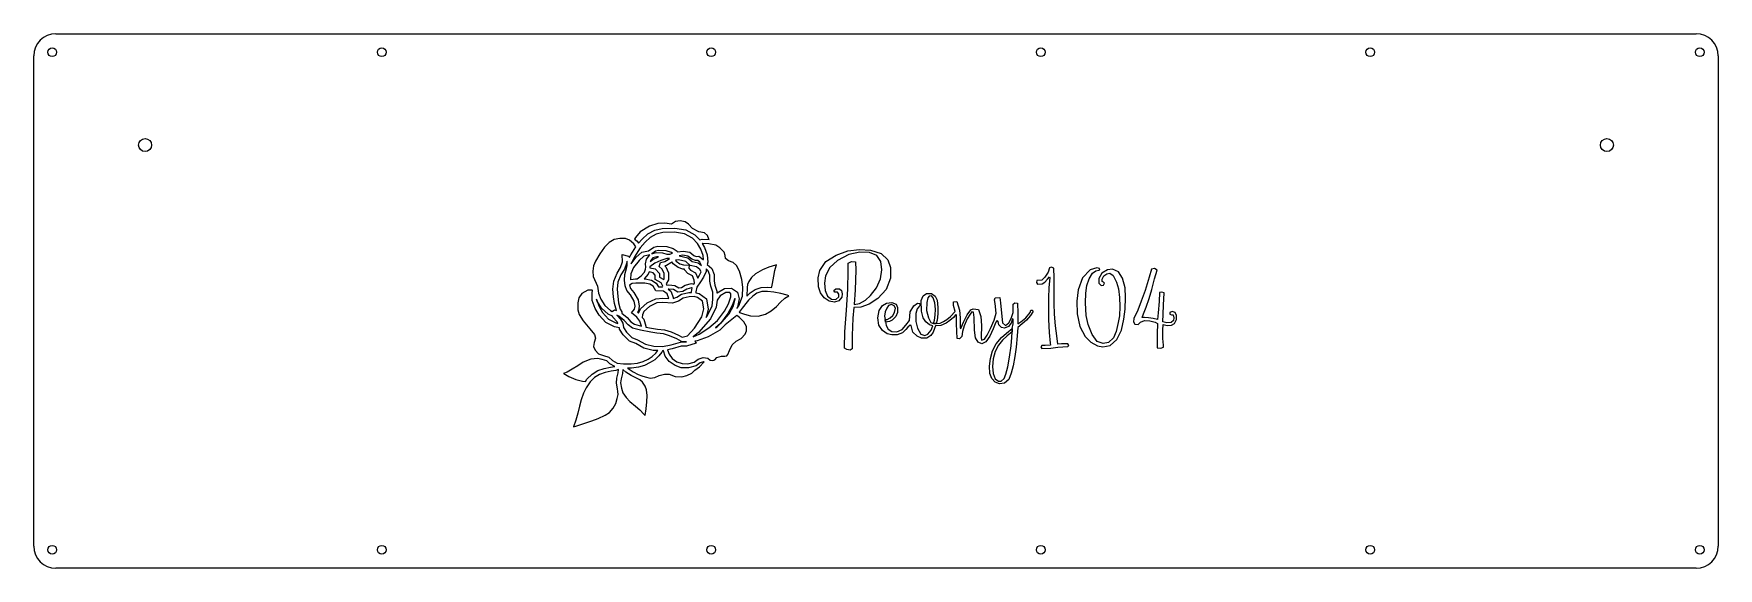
# Model space of a CAD drawing. Header units: feet. Extents: x 0 to 454, y 0 to 144.
import ezdxf

# ---------------------------------------------------------------- set-up
doc = ezdxf.new("R2010")
doc.units = ezdxf.units.FT
doc.header["$MEASUREMENT"] = 0

msp = doc.modelspace()

# ---------------------------------------------------------------- linework, layer by layer
at = {"color": 1, "linetype": 'Continuous'}
for p, q in [((6, 144.01), (447.57, 144.01)), ((0, 6), (0, 138.01)), ((453.57, 138.01), (453.57, 6)), ((447.57, 0), (6, 0))]:
    msp.add_line(p, q, dxfattribs=at)
at = {"color": 5, "linetype": 'Continuous'}
for points in [[(180.62, 90.33), (179.1, 90.67), (177.35, 91.56), (176.29, 92.74), (175.38, 93.29), (174.09, 93.63), (172.82, 93.42), (171.74, 92.71), (169.93, 92.98), (168.03, 92.89), (165.81, 92.2), (163.32, 90.61), (161.99, 89.07), (161.8, 88.67), (162.45, 88.16), (162.86, 87.57), (163.79, 88.67), (165.35, 90.08), (167.24, 91.06), (169.2, 91.56), (172.6, 91.64), (175.55, 91.19), (178.04, 89.83), (179.33, 88.48), (180, 88.64), (181.83, 88.56), (181.82, 88.66), (181.43, 89.64)], [(161.62, 87.38), (160.39, 88.35), (159.34, 88.83), (157.79, 88.83), (156.33, 88.58), (154.91, 87.8), (153.66, 86.5), (152.39, 84.74), (151.24, 82.78), (150.77, 81.48), (150.53, 80.06), (150.63, 78.63), (151.82, 76.02), (152.06, 74.1), (152.74, 72.48), (153.8, 70.83), (155.3, 69.41), (155.76, 69.2), (156.41, 69.64), (156.9, 69.43), (156.38, 71.29), (156.14, 73.11), (155.93, 75.19), (156.22, 77.39), (157.1, 79.53), (158.01, 81.04), (158.57, 82.55), (158.46, 84.53), (160.19, 84.08), (160.42, 83.71), (160.78, 84.47), (162.15, 86.64)], [(177.34, 88.93), (175.19, 90.11), (172.53, 90.51), (169.36, 90.44), (167.64, 90), (166, 89.15), (164.6, 87.88), (163.28, 86.32), (161.77, 83.93), (160.9, 82.08), (160.9, 82.05), (162.16, 83.71), (163.78, 85.16), (165.57, 85.52), (166.98, 86.48), (168.09, 86.78), (170.45, 86.68), (172.19, 86.12), (173.23, 85.44), (173.38, 85.28), (174.83, 85.46), (176.62, 85.12), (177.74, 84.25), (178.34, 84.03), (179.13, 84.06), (180.29, 83.22), (180.33, 83.14), (180.24, 84.22), (179.6, 85.94), (178.7, 87.52)], [(190.04, 80.06), (189.22, 81.6), (188.34, 82.4), (187.07, 82.83), (186.28, 83.44), (186.19, 84.23), (185.88, 85.14), (184.75, 86.35), (183.63, 87.01), (181.77, 87.44), (180.11, 87.51), (180.01, 87.48), (180.63, 86.42), (181.35, 84.47), (181.51, 82.48), (181.34, 81.84), (182.61, 80.79), (183.17, 79.12), (183.17, 77.46), (183.37, 76.27), (183.96, 74.62), (183.97, 74.14), (184.02, 74.21), (186.03, 75.4), (187.85, 75.47), (189.47, 74.38), (189.98, 72.55), (189.52, 70.32), (189.35, 70.03), (189.85, 70.67), (190.87, 73.32), (190.94, 75.7), (190.68, 77.84)], [(161.66, 71.92), (160.7, 73.68), (159.7, 74.81), (159.25, 76.13), (159.03, 77.64), (159.17, 79.18), (159.63, 80.72), (159.79, 81.61), (159.75, 82.66), (159.69, 82.76), (159.71, 82.38), (159.03, 80.55), (158.11, 79.03), (157.32, 77.09), (157.06, 75.17), (157.26, 73.24), (157.49, 71.52), (157.95, 69.83), (158.35, 69.07), (158.36, 68.7), (159.76, 67.53), (160.8, 66.4), (161.75, 65.74), (163.63, 65.21), (163.66, 65.21), (163.24, 66.55), (162.43, 67.64), (160.96, 68.79), (161.75, 69.8), (161.9, 70.62)], [(164.79, 81.1), (164.74, 82.06), (165.01, 83.3), (165.89, 84.44), (164.3, 84.11), (162.99, 82.95), (161.53, 81.02), (160.79, 79.35), (160.68, 77.85), (160.72, 77.72), (160.78, 77.76), (162, 77.97), (162.51, 77.97), (163.55, 78.75), (164.47, 79.81), (164.76, 80.58)], [(168.8, 82.34), (169.94, 82.61), (170.86, 83.17), (171.15, 83.46), (170.5, 83.45), (168.81, 82.93), (167.27, 82.2), (165.91, 81.17), (165.92, 81.1), (165.91, 80.92), (167.34, 80.65), (168.5, 79.45), (168.5, 78.45), (169.66, 77.77), (169.79, 77.99), (169.76, 79.37), (169.24, 80.54), (168.4, 81.32)], [(168.26, 83.91), (167.75, 83.93), (166.7, 83.65), (166.05, 82.81), (166.02, 82.66), (166.68, 83.17)], [(166.42, 84.74), (167.61, 85.06), (169.29, 85.01), (170.51, 84.58), (171.3, 84.59), (172.01, 84.89), (171.71, 85.09), (170.25, 85.56), (168.22, 85.65), (167.46, 85.44)], [(177.34, 78.75), (176.12, 79.44), (175.24, 80.43), (175.25, 80.6), (174.76, 80.61), (173.49, 81.03), (172.18, 81.98), (171.8, 82.52), (171.56, 82.29), (170.37, 81.56), (169.92, 81.45), (170.18, 81.2), (170.88, 79.62), (170.92, 77.67), (170.29, 76.66), (170.48, 76.29), (170.98, 76.35), (172.61, 76.16), (173.67, 75.54), (174.4, 75.63), (175.44, 76.23), (177.08, 76.74), (177.75, 76.58), (177.94, 76.85), (177.85, 77.63)], [(179.33, 80.46), (178.42, 81.23), (176.79, 81.57), (175.55, 82.63), (173.64, 83.08), (172.81, 83.04), (172.99, 82.78), (174.01, 82.04), (174.95, 81.73), (176.45, 81.69), (176.39, 80.83), (176.84, 80.33), (178.21, 79.55), (178.83, 78.18), (179.31, 79), (179.72, 79.86)], [(179.38, 82.49), (178.78, 82.92), (178.16, 82.9), (177.19, 83.25), (176.14, 84.06), (174.79, 84.32), (173.8, 84.2), (176.08, 83.67), (177.3, 82.61), (178.93, 82.27), (179.79, 81.55)], [(199.28, 78.74), (199.51, 80.23), (199.9, 81.48), (200.02, 81.76), (199.69, 81.68), (197.89, 81.15), (196.21, 80.42), (194.35, 79.34), (193.29, 78.36), (192.56, 77.24), (192.22, 76.44), (192.06, 75.66), (191.99, 73.33), (192.91, 74.18), (194.22, 75.11), (195.84, 75.67), (197.64, 75.73), (198.63, 75.61), (198.72, 75.86), (198.95, 76.75), (199.12, 77.67)], [(220.34, 59.12), (219.8, 58.73), (218.94, 58.95), (218.34, 59.34), (218.42, 63.69), (218.84, 69.52), (219.24, 75.22), (219.28, 80.03), (219.28, 82.18), (220.21, 82.67), (221.25, 82.59), (221.33, 80.33), (221.15, 75), (220.9, 71.08), (222.35, 71.3), (223.92, 72.22), (225.34, 73.5), (226.94, 75.59), (227.98, 77.99), (228.4, 80.37), (228.12, 82.63), (227, 84.23), (225.02, 85.04), (222.43, 85.14), (219.43, 84.49), (216.45, 82.92), (214.39, 81.01), (213.21, 78.82), (212.92, 76.82), (213.08, 74.81), (213.73, 73.27), (214.78, 72.51), (215.95, 72.45), (216.76, 73.15), (216.8, 73.89), (216.42, 74.38), (215.74, 74.37), (215.42, 74.85), (215.93, 75.26), (216.94, 75.26), (217.52, 74.81), (217.7, 73.91), (217.57, 73.01), (216.82, 72.09), (215.57, 71.7), (214.15, 71.98), (212.82, 72.84), (211.83, 74.2), (211.27, 75.85), (211.18, 78.24), (211.63, 80.22), (213.31, 82.67), (216.06, 84.38), (219.2, 85.55), (222.33, 85.91), (225.27, 85.71), (228.2, 84.81), (229.95, 83.11), (230.7, 81.05), (230.7, 78.2), (229.53, 75.1), (227.3, 72.64), (224.99, 71.12), (222.71, 70.34), (220.84, 70.29), (220.59, 67.35), (220.35, 62.72)], [(167.37, 79), (166.78, 79.62), (165.68, 79.82), (165.44, 79.23), (164.36, 77.97), (164.68, 77.97), (166.33, 77.63), (167.64, 76.8), (168.2, 75.86), (169.31, 75.81), (169.36, 76), (168.9, 76.91), (167.37, 77.81)], [(182.28, 75.99), (182.04, 77.36), (182.05, 78.93), (181.64, 80.13), (181.04, 80.63), (181.04, 79.98), (180.3, 78.47), (179.54, 77.14), (178.51, 75.71), (178.24, 74.49), (178.31, 74.21), (179.22, 74), (181.13, 72.61), (181.58, 69.85), (181.03, 67.57), (181.25, 67.82), (182.68, 70.63), (182.88, 72.46), (182.84, 74.41)], [(274.69, 80.83), (273.99, 81.1), (273.52, 80.9), (273.15, 79.8), (272.27, 78.44), (271.42, 77.64), (270.09, 77.51), (269.98, 76.95), (270.23, 76.53), (271.52, 76.6), (272.28, 77.11), (272.95, 77.92), (273.47, 78.54), (273.63, 78.23), (273.35, 75.63), (273.22, 72.74), (273.21, 69.97), (273.25, 67), (273.45, 63.49), (273.68, 60.68), (273.74, 60.1), (272.36, 60.05), (271.41, 60.04), (271.19, 59.64), (271.41, 59.25), (273.87, 59.31), (275.73, 59.6), (278.46, 59.74), (278.69, 60.04), (278.4, 60.49), (276.74, 60.46), (275.71, 60.34), (275.44, 62.63), (275.11, 65.34), (274.89, 68.43), (274.8, 71.31), (274.72, 74.43), (274.77, 78.22)], [(286.98, 80.79), (286.24, 80.96), (284.45, 80.36), (282.39, 78.26), (281.2, 75.04), (280.85, 71.95), (280.97, 68.54), (281.66, 65.13), (283.08, 62.45), (284.59, 60.89), (286.39, 59.92), (287.9, 59.69), (289.8, 59.98), (291.64, 61.67), (292.87, 64.15), (293.52, 67.1), (293.87, 69.82), (293.96, 72.91), (293.83, 75.57), (293.18, 78.13), (292.05, 79.9), (290.46, 80.61), (289.08, 80.42), (287.6, 79.53), (286.81, 78.05), (286.78, 76.82), (287.41, 76.21), (288.08, 76.3), (288.3, 76.79), (288.03, 77.12), (287.71, 77.22), (287.64, 77.91), (288.1, 78.77), (288.9, 79.29), (289.71, 79.46), (290.63, 78.91), (291.55, 77.11), (292.05, 75.31), (292.31, 72.99), (292.45, 70.48), (292.31, 68.04), (292.01, 66.2), (291.45, 63.77), (290.69, 62.07), (289.38, 60.84), (287.96, 60.59), (286.34, 61.08), (284.97, 62.94), (283.94, 65.64), (283.4, 68.08), (283.15, 71.47), (283.25, 74.12), (283.56, 76.15), (284.19, 77.97), (285.12, 79.5), (286.02, 80.15), (286.76, 80.35), (287.06, 80.44)], [(302.47, 80.34), (301.74, 80.78), (300.96, 80.57), (300.33, 78.43), (299.23, 74.86), (298.16, 71.95), (297.26, 69.52), (296.23, 67.33), (296.11, 66.41), (296.51, 65.74), (297.4, 65.66), (298.02, 66.27), (299.08, 66.74), (300.56, 66.67), (301.97, 66.27), (302.59, 65.96), (302.46, 63.13), (302.46, 60.82), (302.5, 59.37), (303.49, 59.33), (304.16, 59.59), (304.2, 60.14), (304.02, 61.93), (304.02, 64.19), (304.08, 65.64), (305.2, 65.44), (306.31, 65.48), (307.19, 65.99), (307.71, 67), (307.71, 68.14), (307.35, 68.88), (306.52, 69.18), (305.93, 68.94), (305.94, 68.43), (306.34, 68.28), (306.77, 68.29), (307, 67.5), (306.88, 66.74), (306.28, 66.18), (305.12, 66.13), (304.05, 66.39), (304.07, 68.43), (304.17, 70.91), (304.35, 74.24), (303.77, 74.4), (303.11, 74.29), (303.02, 71.85), (302.76, 68.86), (302.57, 66.98), (301.39, 67.28), (300.19, 67.49), (299.07, 67.57), (298.48, 67.59), (298.84, 68.59), (299.54, 70.33), (300.34, 72.69), (301.06, 75.14), (301.81, 77.95)], [(151.19, 70), (150.41, 72.16), (150.36, 74.21), (150.48, 74.8), (150.37, 74.89), (149.22, 74.91), (147.56, 73.99), (146.79, 72.87), (146.48, 71.51), (146.5, 69.66), (146.86, 68.33), (147.92, 66.64), (149.74, 64.48), (151.03, 62.95), (151.23, 61.99), (150.9, 60.84), (150.77, 59.79), (151.19, 58.76), (152.1, 57.77), (153.39, 57.32), (154.88, 56.92), (155.81, 55.98), (157.14, 55.29), (158.78, 55.04), (160.89, 55.05), (162.58, 55.3), (164.06, 55.67), (165.44, 56.37), (166.53, 57.08), (167.5, 57.97), (168.04, 58.65), (166.8, 58.7), (164.3, 59.34), (162.09, 60.56), (160.44, 61.2), (158.74, 62.89), (157.75, 64.46), (157.69, 64.76), (156.39, 65.02), (154.08, 66.25), (152.22, 68.23)], [(170.6, 73.96), (169.54, 74.67), (167.54, 74.77), (166.81, 76), (165.91, 76.57), (164.57, 76.84), (162.09, 76.84), (161.15, 76.68), (160.39, 76.26), (160.69, 75.39), (161.63, 74.33), (162.74, 72.3), (163.05, 70.62), (162.8, 69.32), (162.54, 68.98), (162.86, 68.73), (163.38, 69.88), (165.18, 71.51), (167.5, 72.57), (169.4, 72.75), (171.04, 72.65), (171.05, 72.68)], [(180.44, 69.89), (180.1, 71.97), (178.75, 72.96), (177.79, 73.18), (176.51, 73.15), (174.84, 72.81), (173.64, 71.98), (172.01, 71.46), (169.42, 71.62), (167.8, 71.47), (165.81, 70.56), (164.31, 69.2), (163.9, 68.31), (163.87, 67.6), (164.26, 67.07), (164.84, 65.2), (164.8, 64.99), (166.36, 64.7), (167.98, 64.45), (169.8, 64.22), (171.6, 63.67), (173.6, 62.81), (174.61, 62.29), (175.99, 62.66), (177.93, 64.68), (179.91, 67.72)], [(172.25, 75.07), (170.99, 75.21), (170.79, 75.19), (171.54, 74.69), (172.23, 72.73), (172.22, 72.71), (173.13, 73), (174.38, 73.87), (176.38, 74.27), (177.13, 74.29), (177.09, 74.47), (177.32, 75.53), (177.12, 75.58), (175.9, 75.2), (174.76, 74.53), (173.42, 74.39)], [(187.04, 71.25), (187.74, 73.16), (187.74, 73.92), (187.42, 74.33), (186.36, 74.29), (184.79, 73.36), (183.99, 72.23), (183.77, 70.31), (182.19, 67.19), (179, 63.5), (177.52, 62.39), (179.15, 63.08), (181.8, 64.77), (184.1, 66.76), (185.96, 69.24)], [(187.26, 68.58), (188.45, 70.72), (188.83, 72.51), (188.77, 72.71), (188.07, 70.79), (186.91, 68.63), (184.93, 65.98), (183.56, 64.8), (184.04, 65.07), (185.4, 66.38)], [(203.29, 73.42), (202.91, 73.56), (201.18, 74.03), (199.3, 74.39), (197.59, 74.6), (196.05, 74.55), (194.74, 74.1), (193.62, 73.31), (192.49, 72.25), (191.74, 71.36), (191.12, 70.48), (190.79, 70.05), (189.99, 69), (190.06, 68.95), (191.34, 68.5), (193.04, 68.05), (195.03, 67.9), (197.04, 68.46), (198.59, 69.36), (200, 70.53), (201.09, 71.72), (202.24, 72.75)], [(263.48, 63.74), (262.08, 62.62), (260.82, 61.46), (259.73, 60.11), (258.9, 58.38), (258.34, 56.46), (258.17, 54.35), (258.37, 52.49), (258.83, 51.06), (259.74, 50.42), (260.53, 50.43), (261.26, 51.14), (261.78, 52.33), (262.28, 54.28), (262.7, 56.91), (263.16, 59.93), (263.38, 62.18), (263.48, 63.74), (263.48, 64.64), (263.74, 65.82), (263.74, 67.13), (263.5, 67.2), (263.16, 66.02), (262.49, 65.16), (261.39, 64.66), (260.54, 64.86), (259.84, 65.55), (259.7, 66.52), (259.43, 66.75), (259.04, 66.28), (258.37, 64.51), (257.44, 62.49), (256.36, 60.97), (255.27, 60.49), (254.28, 60.91), (253.62, 62.1), (253.3, 64.15), (253.21, 67.57), (253, 69.01), (252.58, 69.1), (252.12, 68.43), (251.37, 67.2), (250.55, 65.3), (250.07, 63.82), (249.92, 62.41), (249.25, 61.8), (248.61, 61.92), (248.42, 65.82), (248.48, 68.17), (248.25, 68.36), (247.64, 67.6), (246.65, 66.77), (245.64, 66.07), (244.21, 65.45), (242.79, 65.34), (242.55, 64.63), (242.18, 63.65), (241.55, 62.69), (240.49, 62.02), (239.04, 62.02), (237.89, 62.5), (236.74, 63.63), (236.28, 65.37), (235.96, 65.52), (235.36, 64.96), (234.8, 64.32), (233.89, 63.47), (232.51, 62.86), (231.07, 62.85), (229.8, 63.12), (228.54, 64.02), (227.55, 65.53), (227.24, 67.44), (227.65, 69.48), (228.54, 70.75), (229.62, 71.46), (231.06, 71.56), (232.18, 71.17), (232.59, 70.29), (232.59, 68.94), (232.12, 67.85), (231.11, 66.88), (230.4, 66.52), (229.36, 66.34), (229.24, 66.99), (229.81, 67.03), (230.63, 67.47), (231.31, 68.13), (231.8, 68.91), (232.03, 70.05), (231.71, 70.73), (230.98, 71.06), (230.17, 70.83), (229.68, 70.11), (229.25, 69.11), (229.06, 67.9), (229.24, 66.99), (229.54, 65.43), (230.1, 64.4), (231.01, 63.78), (232.43, 63.72), (233.82, 64.33), (234.83, 65.48), (235.82, 66.77), (235.98, 69.08), (236.96, 70.72), (237.97, 71.41), (238.63, 71.29), (238.63, 70.7), (238.3, 70.47), (237.84, 69.86), (237.51, 68.68), (237.53, 66.46), (237.96, 64.67), (238.86, 63.08), (239.93, 62.73), (240.72, 63.06), (241.6, 64.11), (242.09, 65.34), (241.15, 65.63), (240.22, 66.36), (239.53, 67.48), (239.02, 69.29), (238.96, 72.15), (239.45, 73.38), (240.35, 73.99), (241.75, 73.99), (242.71, 73.33), (243.24, 72.22), (243.46, 70.22), (243.46, 68.54), (243.26, 66.87), (243.03, 65.94), (242.3, 65.98), (242.56, 66.87), (242.72, 68.18), (242.78, 69.84), (242.62, 71.48), (242.16, 72.84), (241.73, 73.36), (241.09, 73.3), (240.72, 72.86), (240.43, 71.62), (240.4, 69.44), (240.91, 67.44), (241.56, 66.2), (242.3, 65.98), (243.03, 65.94), (244.04, 66.05), (245, 66.45), (245.85, 67.02), (246.88, 67.8), (248.14, 69.21), (247.65, 70.79), (247.65, 71.82), (248.56, 71.88), (249.31, 69.54), (249.45, 67.44), (249.48, 64.7), (249.64, 64.63), (250.34, 66.32), (251.32, 68.29), (252.34, 69.65), (252.98, 69.92), (254.39, 69.72), (255.03, 67.87), (255.15, 65.41), (255.06, 62.3), (255.15, 61.44), (256.01, 61.77), (256.72, 62.77), (257.62, 64.56), (258.64, 66.88), (259.11, 68.76), (258.84, 71.33), (258.72, 72.36), (258.87, 72.84), (260.13, 72.91), (260.32, 71.51), (260.68, 67.85), (260.87, 66.09), (261.68, 65.42), (262.51, 66.17), (263.18, 67.31), (263.7, 68.92), (263.75, 71.17), (264.14, 71.53), (264.87, 71.46), (264.99, 68.73), (264.96, 65.88), (265.74, 66.37), (267.14, 67.51), (268.28, 68.95), (268.51, 69.56), (268.92, 69.55), (269.05, 69.07), (268.37, 68.13), (267.35, 66.85), (266.11, 65.86), (264.94, 64.89), (264.79, 62.66), (264.53, 59.53), (264.19, 57.08), (263.71, 54.52), (263.21, 52.61), (262.56, 50.9), (261.43, 49.91), (260.02, 49.67), (258.9, 50.12), (257.98, 51.15), (257.46, 52.5), (257.32, 54.49), (257.6, 56.56), (258.18, 58.54), (259.15, 60.44), (260.57, 62.14), (261.93, 63.35), (263.48, 64.64)], [(155.96, 67.62), (155.85, 67.93), (154.67, 68.46), (152.92, 70.11), (151.74, 71.95), (151.53, 72.46), (151.53, 72.37), (152.21, 70.48), (153.12, 68.9), (154.77, 67.15), (156.77, 66.09), (157.31, 65.98), (157.06, 66.43)], [(171.22, 62.61), (169.57, 63.12), (167.82, 63.33), (166.17, 63.59), (163.38, 64.11), (161.26, 64.71), (160.06, 65.55), (158.98, 66.71), (157.51, 67.94), (156.99, 68.17), (157.98, 67.09), (158.59, 66.02), (158.82, 64.88), (159.62, 63.59), (161.06, 62.16), (162.57, 61.59), (164.72, 60.39), (166.96, 59.82), (169.31, 59.73), (171.67, 60.19), (174.11, 60.94), (175.55, 60.99), (175.73, 61.04), (174.39, 61.14), (173.12, 61.8)], [(188.09, 60.23), (189.17, 61.15), (190.48, 61.94), (191.6, 63.07), (191.94, 63.99), (191.88, 65.13), (191.2, 66.37), (190.07, 67.59), (189.3, 68.11), (186.18, 65.58), (184.72, 64.17), (181.6, 62.39), (178.65, 61.31), (178, 61.22), (178.38, 60.63), (175.73, 59.87), (174.3, 59.82), (171.94, 59.1), (170.65, 58.85), (171.07, 57.71), (171.89, 56.49), (173.2, 55.6), (174.57, 55.13), (176.16, 55.09), (177.84, 55.56), (178.9, 56.33), (180.25, 56.77), (181.48, 56.63), (182.15, 56.1), (182.9, 56), (183.38, 56.13), (183.96, 56.77), (185.18, 57.19), (186.11, 57.12), (186.61, 57.25), (186.93, 57.64), (187.32, 58.66)], [(153.56, 53.8), (155.3, 54.2), (156.41, 54.39), (156.43, 54.39), (155.14, 55.06), (154.3, 55.91), (153.09, 56.23), (151.77, 56.49), (149.98, 56.36), (147.92, 55.56), (146.47, 54.54), (145.02, 53.64), (143.66, 52.88), (142.64, 52.49), (142.72, 52.44), (144.1, 51.71), (145.97, 50.88), (147.72, 50.4), (148.55, 50.34), (148.97, 50.97), (150.33, 52.33), (151.86, 53.25)], [(174.37, 54.01), (172.7, 54.59), (171.08, 55.68), (170.06, 57.19), (169.55, 58.6), (169.54, 58.63), (169.39, 58.6), (169.32, 58.6), (169.11, 58.2), (168.33, 57.21), (167.22, 56.18), (166, 55.4), (164.45, 54.61), (162.8, 54.2), (160.98, 53.92), (159.9, 53.92), (160.07, 53.78), (161.43, 52.92), (162.76, 52.23), (163.7, 51.81), (164.6, 51.54), (166.01, 51.25), (167.27, 51.41), (168.4, 51.97), (169.84, 52.34), (171.1, 52.26), (172.71, 51.63), (174.47, 51.56), (175.89, 51.91), (177.2, 52.61), (178, 53.36), (179.3, 54.3), (180.45, 55.49), (180.49, 55.61), (180.36, 55.62), (179.42, 55.32), (178.35, 54.53), (176.3, 53.96)], [(157.33, 46.83), (157.32, 47.67), (157.15, 48.32), (156.89, 49.9), (157.05, 51.22), (157.39, 52.65), (157.46, 53.58), (156.7, 53.29), (155.51, 53.1), (153.86, 52.72), (152.33, 52.22), (151.03, 51.43), (149.85, 50.25), (148.75, 48.61), (148.04, 47.2), (147.38, 45.34), (146.95, 43.65), (146.53, 41.79), (145.99, 39.87), (145.35, 38.09), (145.35, 38.08), (146.22, 38.39), (148.1, 39.05), (150.28, 39.69), (152, 40.36), (153.91, 41.23), (155.06, 42), (156, 43.17), (156.7, 44.44), (157.13, 45.72)], [(164.61, 49.06), (163.94, 50.12), (163.19, 50.81), (162.27, 51.21), (160.87, 51.95), (159.41, 52.86), (158.59, 53.54), (158.51, 52.47), (158.16, 51.02), (158.03, 49.92), (158.25, 48.56), (158.43, 47.89), (158.59, 47.3), (159.51, 46.05), (160.55, 44.9), (162, 43.65), (163.16, 42.69), (164.32, 41.55), (164.61, 41.18), (164.61, 41.19), (164.92, 42.99), (165.11, 44.89), (165.15, 46.59), (164.99, 48.05)]]:
    msp.add_lwpolyline(points, close=True, dxfattribs=at)
at = {"color": 1, "linetype": 'Continuous'}
for centre in [(5, 139.01), (93.71, 139.01), (182.43, 139.01), (271.14, 139.01), (359.86, 139.01), (448.57, 139.01), (5, 5), (93.71, 5), (182.43, 5), (271.14, 5), (359.86, 5), (448.57, 5)]:
    msp.add_circle(centre, 1.18, dxfattribs=at)
at = {"color": 1}
for centre in [(30, 114.01), (423.57, 114.01)]:
    msp.add_circle(centre, 1.75, dxfattribs=at)
at = {"color": 1, "linetype": 'Continuous'}
for centre, start, end in [((6, 138.01), 90, 180), ((447.57, 138.01), 0, 90), ((6, 6), 180, 270), ((447.57, 6), 270, 0)]:
    msp.add_arc(centre, 6, start, end, dxfattribs=at)

doc.saveas('drawing.dxf')
